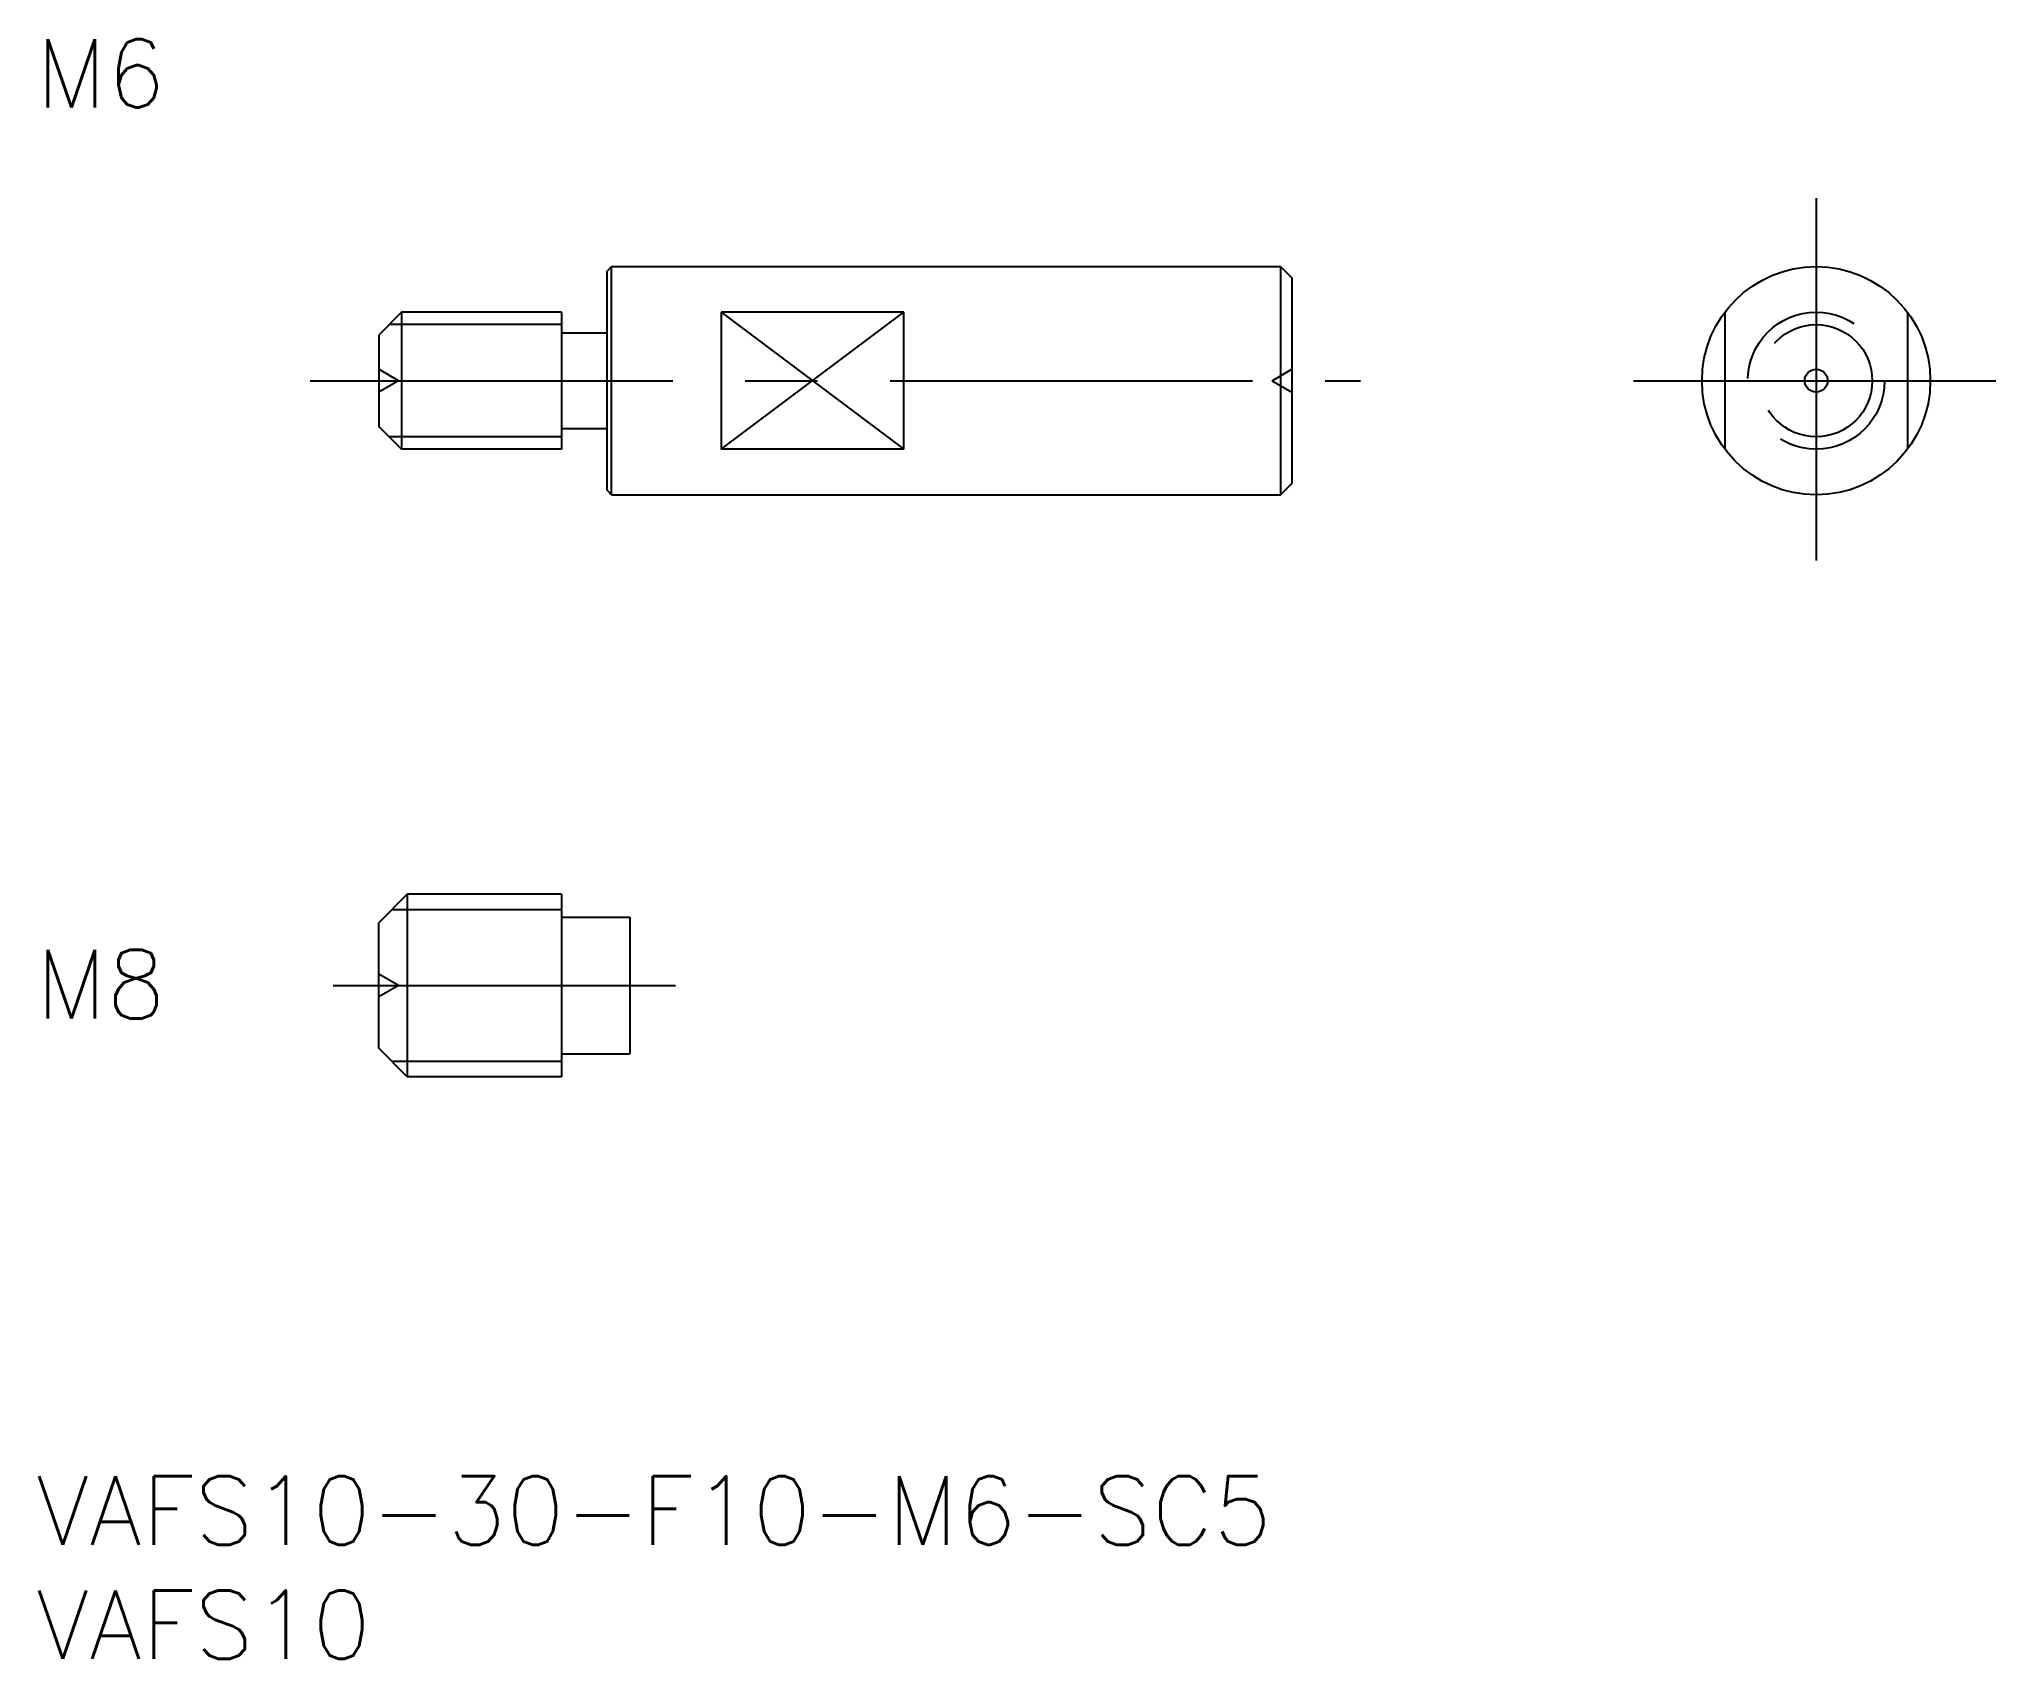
# Model space of a CAD drawing. Extents: x 0.1 to 86, y -8 to 63.
import ezdxf

# ---------------------------------------------------------------- set-up
doc = ezdxf.new("R2010")
doc.units = 0
doc.header["$LTSCALE"] = 0.5
doc.linetypes.add('CENTER', pattern=[50.8, 31.75, -6.35, 6.35, -6.35])
doc.linetypes.add('DASHED', pattern=[19.05, 12.7, -6.35])
for name, color, linetype in [('MSM_CENTER', 1, 'CENTER'), ('MSM_CONTINUOUS', 7, 'CONTINUOUS'), ('MSM_DASHED', 4, 'DASHED'), ('MSM_NARROW', 5, 'CONTINUOUS'), ('MSM_PART_NUMBER', 7, 'CONTINUOUS')]:
    doc.layers.add(name, color=color, linetype=linetype)
doc.styles.get("Standard").update_dxf_attribs({"font": 'txt.shx', "height": 1, "bigfont": 'bigfont.shx'})

# ---------------------------------------------------------------- blocks, each defined once
blk = doc.blocks.new('*U6')
at = {"layer": 'MSM_PART_NUMBER'}
blk.add_text('VAFS10-30-F10-M6-SC5', height=3, dxfattribs=at).set_placement((0, -3))
blk = doc.blocks.new('*U7')
at = {"layer": 'MSM_PART_NUMBER'}
blk.add_text('VAFS10', height=3, dxfattribs=at).set_placement((0, -8))
blk = doc.blocks.new('*U8')
at = {"layer": 'MSM_PART_NUMBER'}
blk.add_text('M8', height=3, dxfattribs=at).set_placement((0, 20.061))
blk = doc.blocks.new('*U9')
at = {"layer": 'MSM_PART_NUMBER'}
blk.add_text('M6', height=3, dxfattribs=at).set_placement((0, 59.963))

msp = doc.modelspace()

# ---------------------------------------------------------------- linework, layer by layer
at = {"layer": 'MSM_CENTER'}
for p, q in [((77.96, 56), (77.96, 40)), ((12, 48), (58, 48)), ((69.96, 48), (85.96, 48)), ((13, 21.5), (28, 21.5))]:
    msp.add_line(p, q, dxfattribs=at)
at = {"layer": 'MSM_CONTINUOUS'}
for p, q in [((25, 52.8), (25.2, 53)), ((25, 43.2), (25, 52.8)), ((25.2, 53), (54.5, 53)), ((25.2, 43), (25.2, 53)), ((54.5, 53), (54.5, 43)), ((54.5, 53), (55, 52.5)), ((55, 52.5), (55, 43.5)), ((16, 51), (15, 50)), ((23, 51), (16, 51)), ((16, 51), (16, 45)), ((23, 51), (23, 45)), ((38, 51), (30, 51)), ((30, 51), (30, 45)), ((38, 45), (38, 51)), ((15, 50), (15, 46)), ((23, 50.1), (25, 50.1)), ((16, 45), (15, 46)), ((23, 45.9), (25, 45.9)), ((23, 45), (16, 45)), ((38, 45), (30, 45)), ((25.2, 43), (25, 43.2)), ((25.2, 43), (54.5, 43)), ((54.5, 43), (55, 43.5)), ((16.25, 25.5), (15, 24.25)), ((23, 25.5), (16.25, 25.5)), ((16.25, 25.5), (16.25, 17.5)), ((23, 25.5), (23, 17.5)), ((15, 18.75), (15, 24.25)), ((23, 24.5), (26, 24.5)), ((26, 24.5), (26, 18.5)), ((16.25, 17.5), (15, 18.75)), ((23, 18.5), (26, 18.5)), ((23, 17.5), (16.25, 17.5))]:
    msp.add_line(p, q, dxfattribs=at)
for radius in [5, 0.5]:
    msp.add_circle((77.96, 48), radius, dxfattribs=at)
at = {"layer": 'MSM_DASHED'}
for p, q in [((73.96, 51), (73.96, 45)), ((81.96, 51), (81.96, 45)), ((15.866, 48), (15, 48.5)), ((54.134, 48), (55, 48.5)), ((15.866, 48), (15, 47.5)), ((54.134, 48), (55, 47.5)), ((15.866, 21.5), (15, 22)), ((15.866, 21.5), (15, 21))]:
    msp.add_line(p, q, dxfattribs=at)
for radius in [3, 2.458]:
    msp.add_circle((77.96, 48), radius, dxfattribs=at)
at = {"layer": 'MSM_NARROW'}
for p, q in [((30, 45), (38, 51)), ((30, 51), (38, 45)), ((23, 50.459), (15.458, 50.459)), ((23, 45.542), (15.458, 45.542)), ((23, 24.823), (15.574, 24.823)), ((23, 18.176), (15.574, 18.176))]:
    msp.add_line(p, q, dxfattribs=at)

# ---------------------------------------------------------------- block references
at = {"layer": 'MSM_CONTINUOUS'}
for name in ['*U9', '*U8', '*U6', '*U7']:
    msp.add_blockref(name, (0, 0), dxfattribs=at)

doc.saveas('drawing.dxf')
